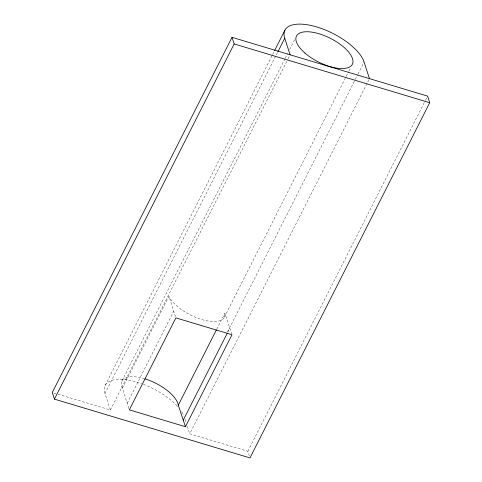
<?xml version="1.0" encoding="UTF-8"?>
<svg xmlns="http://www.w3.org/2000/svg" width="482" height="482" viewBox="0 0 482 482"><rect width="100%" height="100%" fill="white"/><g stroke="black" fill="none" stroke-linecap="round" stroke-linejoin="round"><path stroke-width="0.36" stroke-dasharray="2.41 1.81" d="M105.142 385.461L272.372 54.972M272.643 54.448L274.415 50.941M58.015 394.234L110.378 409.971L104.998 393.42L277.596 52.333M121.916 381.015L284.928 58.864M285.272 58.195L287.646 53.496M289.682 49.471L295.117 38.735M110.378 409.971L287.73 59.485M288.073 58.816L290.11 54.785M128.893 408.537L122.398 388.227L168.947 296.237L175.659 317.21M127.17 403.241L173.719 311.252M216.701 329.278L224.853 313.161L231.776 334.074M224.341 317.246L345.895 77.018M346.239 76.349L348.613 71.649M348.956 70.981L350.312 68.293M227.51 331.996L354.921 80.211M355.258 79.542L357.638 74.843M357.975 74.168L364.091 62.082M227.799 332.146L229.842 328.115M249.345 455.912L247.838 451.279L189.739 433.818L369.134 79.307M247.838 451.279L425.196 100.792M425.534 100.123L427.576 96.093M53.713 392.944L57.298 394.017M185.034 419.34L186.154 422.786M187.275 426.233L189.739 433.818M104.998 393.42A44.26 18.744 26.8 0 1 141.69 383.672M143.449 384.323A44.26 18.744 26.8 0 1 177.045 405.904M177.256 406.133A44.26 18.744 26.8 0 1 177.665 406.585M181.359 411.309A44.26 18.744 26.8 0 1 181.509 411.532M181.925 412.188A44.26 18.744 26.8 0 1 183.991 416.249M224.925 313.698A31.3 13.255 26.8 0 1 201.609 319.482A31.3 13.255 26.8 0 1 169.242 296.84M122.398 388.227A31.3 13.255 26.8 0 1 143.913 378.557"/><path stroke-width="0.72" d="M232.011 37.325L52.273 392.511L54.424 399.132L249.989 457.9L429.727 102.714L427.576 96.093L232.011 37.325L234.162 43.946L54.424 399.132M274.68 50.417L284.946 30.131M277.939 51.664L284.735 38.235A44.26 18.744 26.8 0 1 316.885 26.986A44.26 18.744 26.8 0 1 364.091 62.082L369.471 78.632M185.443 426.727L231.993 334.737L175.87 317.873L129.321 409.863L185.443 426.727L178.304 405.151L216.358 329.947M183.287 420.105L227.118 333.49M234.162 43.946L429.727 102.714M284.735 38.235L290.11 54.785M144.895 378.846A31.3 13.255 26.8 0 1 178.304 405.151M304.937 53.05A31.3 13.255 26.8 0 0 352.24 64.474A31.3 13.255 26.8 0 0 316.059 32.951A31.3 13.255 26.8 0 0 304.937 53.05"/></g></svg>
